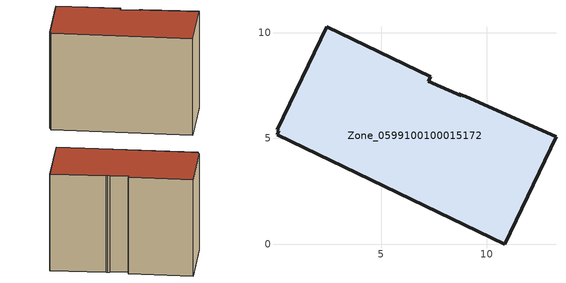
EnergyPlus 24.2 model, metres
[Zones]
Zone_0599100100015172
 floor ground (C_G): 8.8,7 8.68,7.11 8.9,7.02 8.97,6.98 13.27,5.06 10.85,0 0.08,5.17 0.17,5.37 0.1,5.4 2.43,10.27 7.34,7.92 7.24,7.7 z0
 wall outside (C_F): 0.08,5.17 10.85,0 13.27,5.06 8.97,6.98 8.9,7.02 8.68,7.11 8.8,7 7.24,7.7 7.34,7.92 2.43,10.27 0.1,5.4 0.17,5.37 0.08,5.17 z0:8.82
 roof outside (C_R): 8.68,7.11 8.8,7 7.24,7.7 7.34,7.92 2.43,10.27 0.1,5.4 0.17,5.37 0.08,5.17 10.85,0 13.27,5.06 8.97,6.98 8.9,7.02 z8.82
[BUILDING]
Pand.0599100100015172: North Axis=0; Terrain=City; Loads Convergence Tolerance Value=0.04; Temperature Convergence Tolerance Value=0.4; Solar Distribution=FullExterior; Maximum Number of Warmup Days=25; Minimum Number of Warmup Days=1
[Site:Location]
Rotterdam.The.Hague.AP_ZH_NLD Design_Conditions: Latitude=51.96; Longitude=4.45; Time Zone=1; Elevation=-4.5
[SITE:GROUNDTEMPERATURE:BUILDINGSURFACE]
18, 18, 18, 18, 18, 18, 18, 18, 18, 18, 18, 18
[MATERIAL] Thermal Absorptance=0.9; Solar Absorptance=0.7; Visible Absorptance=0.7
Name | Roughness | Thickness | Conductivity | Density | Specific Heat
G.TC.2015-2018 | MediumSmooth | 0.15 | 0.0428571 | 540 | 1210
F.TC.2015-2018 | Rough | 0.3 | 0.0666667 | 1920 | 840
R.TC.2015-2018 | MediumRough | 0.2 | 0.0333333 | 1500 | 1000
[CONSTRUCTION]
C_G: G.TC.2015-2018
C_F: F.TC.2015-2018
C_R: R.TC.2015-2018
[ZONE]
Zone_0599100100015172: Type=1; Multiplier=1; Ceiling Height=Autocalculate; Volume=Autocalculate; Floor Area=autocalculate; Part of Total Floor Area=Yes
[ZONEINFILTRATION:DESIGNFLOWRATE]
Infil_Zone_0599100100015172: Zone or ZoneList or Space or SpaceList=Zone_0599100100015172; Schedule=AlwaysOn; Design Flow Rate Calculation Method=Flow/Area; Flow Rate per Floor Area=0.0015; Constant Term Coefficient=1; Temperature Term Coefficient=0; Velocity Term Coefficient=0; Velocity Squared Term Coefficient=0
[HVACTEMPLATE:ZONE:IDEALLOADSAIRSYSTEM]
Zone_0599100100015172: Maximum Heating Supply Air Temperature=50; Minimum Cooling Supply Air Temperature=13; Maximum Heating Supply Air Humidity Ratio=0.0156; Minimum Cooling Supply Air Humidity Ratio=0.0077; Heating Limit=NoLimit; Cooling Limit=NoLimit; Dehumidification Control Type=ConstantSensibleHeatRatio; Cooling Sensible Heat Ratio=0.7; Dehumidification Setpoint=60; Humidification Control Type=None; Humidification Setpoint=30; Outdoor Air Method=None; Outdoor Air Flow Rate per Person=0.00944; Outdoor Air Flow Rate per Zone Floor Area=0; Outdoor Air Flow Rate per Zone=0; Demand Controlled Ventilation Type=None; Outdoor Air Economizer Type=NoEconomizer; Heat Recovery Type=None; Sensible Heat Recovery Effectiveness=0.7; Latent Heat Recovery Effectiveness=0.65
[ZONECONTROL:THERMOSTAT]
ThermostatControl_Zone_0599100100015172: Zone or ZoneList=Zone_0599100100015172; Control Type Schedule=DualSetpointControlType; Control 1=Thermostat_Zone_0599100100015172; Temperature Difference Between Cutout And Setpoint=0
[THERMOSTATSETPOINT:DUALSETPOINT]
Thermostat_Zone_0599100100015172: Heating Setpoint Temperature Schedule=HeatingSetpoint_Zone_0599100100015172; Cooling Setpoint Temperature Schedule=CoolingSetpoint_Zone_0599100100015172
[SCHEDULE:COMPACT]
HeatingSetpoint_Zone_0599100100015172: Through: 12/31, For: AllDays, Until: 24:00, 21
CoolingSetpoint_Zone_0599100100015172: Through: 12/31, For: AllDays, Until: 24:00, 24
DualSetpointControlType: Through: 12/31, For: AllDays, Until: 24:00, 4
AlwaysOn: Through: 12/31, For: AllDays, Until: 24:00, 1
